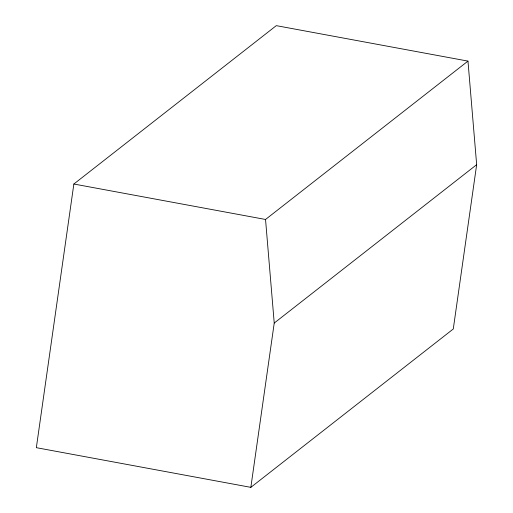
<?xml version="1.0" encoding="UTF-8"?>
<svg xmlns="http://www.w3.org/2000/svg" width="513" height="513" viewBox="0 0 513 513"><rect width="100%" height="100%" fill="white"/><g stroke="black" fill="none" stroke-linecap="round" stroke-linejoin="round"><path stroke-width="0.77" d="M73.859 184.02L36.34 447.676L250.844 487.35L453.28 328.98L476.66 164.679L467.971 61.105L276.295 25.65L73.859 184.02L265.535 219.468L467.971 61.105M250.844 487.35L274.231 323.049L265.535 219.468M274.231 323.049L476.66 164.679"/></g></svg>
